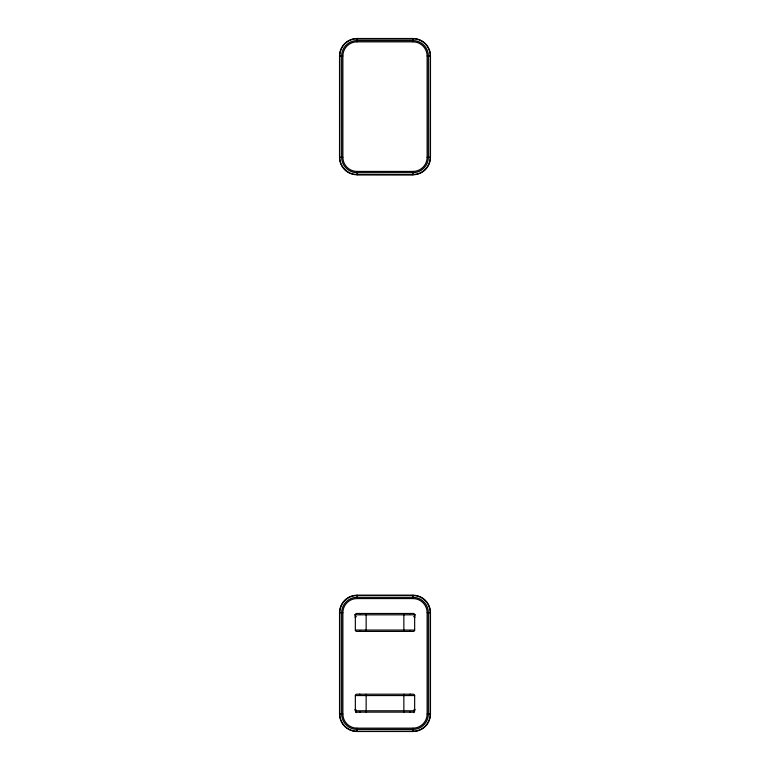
<?xml version="1.0" encoding="UTF-8"?>
<svg xmlns="http://www.w3.org/2000/svg" width="770" height="770" viewBox="0 0 770 770"><rect width="100%" height="100%" fill="white"/><g stroke="black" fill="none" stroke-linecap="round" stroke-linejoin="round"><path stroke-width="1.16" d="M357.02 38.5L412.98 38.5A17.489 17.489 0 0 1 430.469 55.989L430.469 157.282A17.489 17.489 0 0 1 412.98 174.771L357.02 174.771A17.489 17.489 0 0 1 339.531 157.282L339.531 55.989A17.489 17.489 0 0 1 357.02 38.5L357.02 41.849A14.149 14.149 0 0 0 342.881 55.989L342.881 157.282A14.149 14.149 0 0 0 357.02 171.431L412.98 171.431A14.149 14.149 0 0 0 427.119 157.282L427.119 55.989A14.149 14.149 0 0 0 412.98 41.849L357.02 41.849M357.02 38.673L412.98 38.673M339.531 55.989L342.881 55.989M427.119 55.989L430.469 55.989M339.531 157.282L342.881 157.282M427.119 157.282L430.469 157.282M357.02 174.52L412.98 174.52A17.238 17.238 0 0 0 430.218 157.282L430.295 55.989A17.238 17.238 0 0 0 412.98 38.76L357.02 38.76A17.238 17.238 0 0 0 339.782 55.989L339.705 157.282A17.238 17.238 0 0 0 357.02 174.52L412.98 174.597M357.02 595.229L412.98 595.229A17.489 17.489 0 0 1 430.469 612.718L430.469 714.011A17.489 17.489 0 0 1 412.98 731.5L357.02 731.5A17.489 17.489 0 0 1 339.531 714.011L339.531 612.718A17.489 17.489 0 0 1 357.02 595.229L357.02 598.569A14.149 14.149 0 0 0 342.881 612.718L339.531 612.718M357.02 598.569L412.98 598.569A14.149 14.149 0 0 1 427.119 612.718L427.119 714.011A14.149 14.149 0 0 1 412.98 728.15L357.02 728.15A14.149 14.149 0 0 1 342.881 714.011L342.881 612.718M427.119 612.718L430.469 612.718M355.345 614.835L414.655 614.835L414.655 630.062A1.347 1.347 0 0 1 413.307 631.419L356.693 631.419A1.347 1.347 0 0 1 355.345 630.062L355.345 614.835A1.347 1.347 0 0 1 356.693 613.488L413.307 613.488A1.347 1.347 0 0 1 414.655 614.835M355.345 630.062L414.655 630.062M355.345 695.551L414.655 695.551L414.655 710.787A1.347 1.347 0 0 1 413.307 712.135L356.693 712.135A1.347 1.347 0 0 1 355.345 710.787L355.345 695.551A1.347 1.347 0 0 1 356.693 694.203L413.307 694.203A1.347 1.347 0 0 1 414.655 695.551M355.345 710.787L414.655 710.787M339.531 714.011L342.881 714.011M427.119 714.011L430.469 714.011M357.02 731.327L412.98 731.24A17.238 17.238 0 0 0 430.218 714.011L430.218 612.718A17.238 17.238 0 0 0 412.98 595.479L357.02 595.479A17.238 17.238 0 0 0 339.782 612.718L339.782 714.011A17.238 17.238 0 0 0 357.02 731.24M412.98 38.5L412.98 41.849M412.98 171.431L412.98 174.771M412.98 595.229L412.98 598.569M412.98 728.15L412.98 731.5M403.855 613.507L403.855 631.39M403.855 694.232L403.855 712.115M366.145 613.507L366.145 631.39M366.145 694.232L366.145 712.115M357.02 171.431L357.02 174.771M357.02 728.15L357.02 731.5M359.397 694.203A1.347 1.347 0 0 1 360.591 694.935M409.409 694.935A1.347 1.347 0 0 1 410.603 694.203M410.603 712.135A1.347 1.347 0 0 1 409.756 711.836M360.244 711.836A1.347 1.347 0 0 1 359.397 712.135M359.397 613.488A1.347 1.347 0 0 1 360.524 614.094M409.476 614.094A1.347 1.347 0 0 1 410.603 613.488M410.603 631.419A1.347 1.347 0 0 1 409.65 631.025M360.35 631.025A1.347 1.347 0 0 1 359.397 631.419M356.154 614.393A5.948 5.948 0 0 1 354.498 614.961M356.394 616.635A8.095 8.095 0 0 1 354.893 617.068M354.893 709.651A8.095 8.095 0 0 1 356.394 710.084M415.502 614.961A5.948 5.948 0 0 1 413.846 614.393M415.107 617.068A8.095 8.095 0 0 1 413.606 616.635M413.606 710.084A8.095 8.095 0 0 1 415.107 709.651M413.326 712.635A5.948 5.948 0 0 1 414.395 712.086M355.605 712.086A5.948 5.948 0 0 1 356.674 712.635M412.98 40.608L357.02 40.608A15.381 15.381 0 0 0 341.639 55.989L341.639 157.282A15.381 15.381 0 0 0 357.02 172.663L412.98 172.663A15.381 15.381 0 0 0 428.361 157.282L428.361 55.989A15.381 15.381 0 0 0 412.98 40.608M412.98 597.337L357.02 597.337A15.381 15.381 0 0 0 341.639 612.718L341.639 714.011A15.381 15.381 0 0 0 357.02 729.392L412.98 729.392A15.381 15.381 0 0 0 428.361 714.011L428.361 612.718A15.381 15.381 0 0 0 412.98 597.337"/></g></svg>
